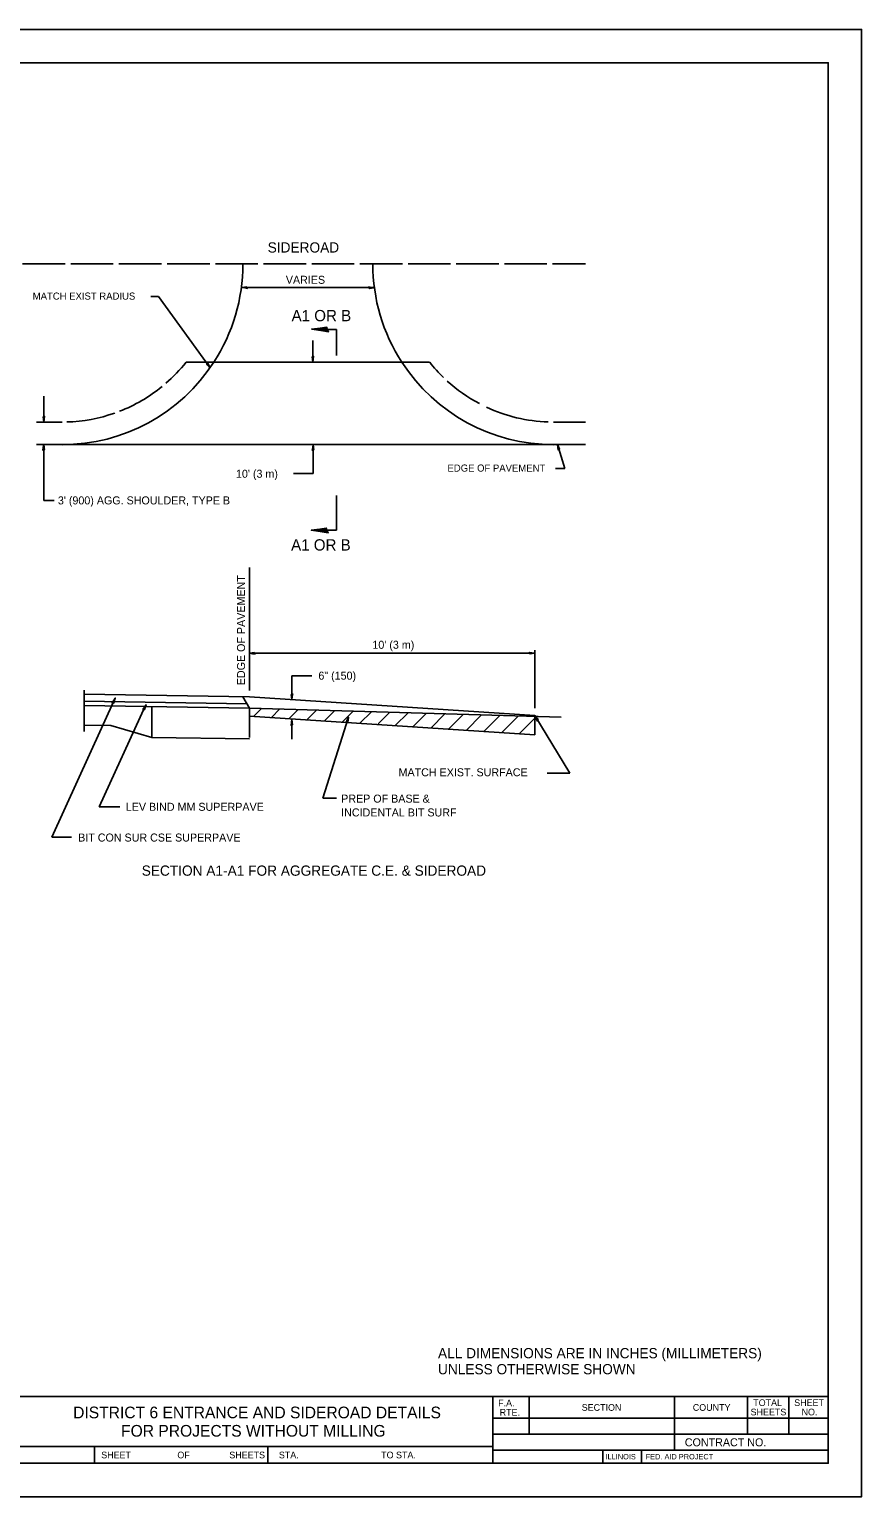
# Model space of a CAD drawing. Extents: x 90586 to 91266, y 69553 to 70139.
# Drawn here: x 91016.9 to 91266.4, y 69699.2 to 70139.2 of the extents above; entities that cross this region are included whole.
import ezdxf

# ---------------------------------------------------------------- set-up
doc = ezdxf.new("R2010")
doc.units = 0
for name, color, linetype in [('Design_EX_Roadway Dimensions', 7, 'Continuous'), ('Design_EX_Roadway Notes', 7, 'Continuous'), ('Design_PR_Aggregate Shoulder', 7, 'Continuous'), ('Design_PR_Bituminous Shoulder', 7, 'Continuous'), ('Design_PR_EOP', 7, 'Continuous'), ('Level 48', 7, 'Continuous'), ('ROW_EX ROW Line', 7, 'Continuous'), ('Sheets_50 Reference Boundary', 7, 'Continuous'), ('Sheets_General Details', 7, 'Continuous'), ('Sheets_Printer Plotting Border', 7, 'Continuous'), ('Topo_EOP', 7, 'Continuous')]:
    doc.layers.add(name, color=color, linetype=linetype)

msp = doc.modelspace()

# ---------------------------------------------------------------- linework, layer by layer
at = {"layer": 'Design_EX_Roadway Dimensions'}
for p, q in [((91120.33, 70061.77), (91080.45, 70061.77)), ((91109.02, 70049.22), (91104.57, 70049.22)), ((91109.02, 70049.22), (91109.02, 70041.37)), ((91101.85, 70039.44), (91101.85, 70045.89)), ((91021.21, 70021.44), (91021.21, 70029.2)), ((91021.21, 69997.92), (91021.21, 70014.67)), ((91101.97, 70006.04), (91101.97, 70014.67)), ((91101.97, 70006.04), (91096.04, 70006.04)), ((91024.35, 69997.92), (91021.21, 69997.92)), ((91109.02, 69999.4), (91109.02, 69988.98)), ((91109.02, 69988.98), (91104.57, 69988.98)), ((91082.88, 69940.97), (91082.88, 69977.8)), ((91082.88, 69952.11), (91168.48, 69952.11)), ((91168.48, 69935.6), (91168.48, 69953.02)), ((91095.61, 69945.36), (91101.61, 69945.36)), ((91095.61, 69938.22), (91095.61, 69945.36)), ((91095.61, 69926.36), (91095.61, 69932.23))]:
    msp.add_line(p, q, dxfattribs=at)
for points in [[(91082.12, 70061.75), (91082.07, 70061.98), (91081.42, 70061.88), (91080.57, 70061.77), (91081.47, 70061.65), (91082.26, 70061.51), (91082.12, 70061.75), (91082.05, 70061.9), (91081.14, 70061.77), (91082.14, 70061.59), (91081.99, 70061.79), (91081.57, 70061.76), (91081.98, 70061.7)], [(91118.79, 70061.71), (91118.84, 70061.48), (91119.5, 70061.58), (91120.34, 70061.69), (91119.44, 70061.82), (91118.65, 70061.95), (91118.79, 70061.71), (91118.86, 70061.56), (91119.78, 70061.69), (91118.77, 70061.87), (91118.92, 70061.67), (91119.34, 70061.7), (91118.94, 70061.76)], [(91106.21, 70049.23), (91106.05, 70049.92), (91104.09, 70049.62), (91101.55, 70049.3), (91104.25, 70048.93), (91106.63, 70048.51), (91106.21, 70049.23), (91106, 70049.69), (91103.25, 70049.29), (91106.26, 70048.77), (91105.81, 70049.36), (91104.55, 70049.28), (91105.77, 70049.09)], [(91101.87, 70040.99), (91101.64, 70040.94), (91101.74, 70040.28), (91101.85, 70039.44), (91101.97, 70040.34), (91102.11, 70041.13), (91101.87, 70040.99), (91101.72, 70040.92), (91101.85, 70040.01), (91102.02, 70041.01), (91101.83, 70040.86), (91101.85, 70040.44), (91101.92, 70040.84)], [(91021.24, 70022.99), (91021.01, 70022.94), (91021.1, 70022.29), (91021.21, 70021.44), (91021.34, 70022.34), (91021.48, 70023.13), (91021.24, 70022.99), (91021.08, 70022.93), (91021.21, 70022.01), (91021.39, 70023.01), (91021.19, 70022.86), (91021.22, 70022.44), (91021.28, 70022.85)], [(91021.19, 70013.11), (91021.42, 70013.17), (91021.32, 70013.82), (91021.21, 70014.67), (91021.09, 70013.77), (91020.95, 70012.97), (91021.19, 70013.11), (91021.35, 70013.18), (91021.21, 70014.1), (91021.04, 70013.1), (91021.24, 70013.25), (91021.21, 70013.67), (91021.15, 70013.26)], [(91101.95, 70013.11), (91102.18, 70013.17), (91102.08, 70013.82), (91101.97, 70014.67), (91101.85, 70013.77), (91101.71, 70012.97), (91101.95, 70013.11), (91102.1, 70013.18), (91101.97, 70014.1), (91101.79, 70013.1), (91101.99, 70013.25), (91101.96, 70013.67), (91101.9, 70013.26)], [(91106.09, 69988.96), (91105.93, 69989.65), (91103.96, 69989.35), (91101.43, 69989.02), (91104.13, 69988.65), (91106.51, 69988.24), (91106.09, 69988.96), (91105.88, 69989.42), (91103.13, 69989.02), (91106.14, 69988.49), (91105.69, 69989.09), (91104.43, 69989), (91105.64, 69988.82)], [(91084.43, 69952.09), (91084.38, 69952.32), (91083.72, 69952.22), (91082.88, 69952.11), (91083.78, 69951.99), (91084.57, 69951.85), (91084.43, 69952.09), (91084.36, 69952.24), (91083.45, 69952.11), (91084.45, 69951.93), (91084.3, 69952.13), (91083.88, 69952.1), (91084.29, 69952.04)], [(91166.92, 69952.13), (91166.97, 69951.9), (91167.63, 69952), (91168.48, 69952.11), (91167.57, 69952.23), (91166.78, 69952.37), (91166.92, 69952.13), (91166.99, 69951.98), (91167.91, 69952.11), (91166.9, 69952.29), (91167.05, 69952.09), (91167.47, 69952.12), (91167.07, 69952.18)], [(91095.63, 69939.77), (91095.4, 69939.72), (91095.5, 69939.06), (91095.61, 69938.22), (91095.73, 69939.12), (91095.87, 69939.91), (91095.63, 69939.77), (91095.48, 69939.7), (91095.61, 69938.78), (91095.78, 69939.79), (91095.59, 69939.64), (91095.61, 69939.22), (91095.67, 69939.62)], [(91095.58, 69930.67), (91095.82, 69930.72), (91095.71, 69931.38), (91095.61, 69932.23), (91095.48, 69931.32), (91095.34, 69930.53), (91095.58, 69930.67), (91095.74, 69930.74), (91095.6, 69931.66), (91095.43, 69930.66), (91095.63, 69930.8), (91095.6, 69931.23), (91095.54, 69930.82)]]:
    msp.add_lwpolyline(points, dxfattribs=at)
at = {"layer": 'Design_EX_Roadway Notes'}
for p, q in [((91053.33, 70059.13), (91055.61, 70059.13)), ((91055.61, 70059.13), (91071.1, 70037.74)), ((91177.46, 70007.51), (91175.23, 70014.75)), ((91174.64, 70007.51), (91177.46, 70007.51)), ((91023.67, 69897), (91042.66, 69938.66)), ((91037.81, 69906.04), (91051.68, 69936.47)), ((91104.88, 69908.62), (91112.59, 69932.92)), ((91178.97, 69916.12), (91168.48, 69933.4)), ((91172.17, 69916.12), (91178.97, 69916.12)), ((91104.88, 69908.62), (91109.01, 69908.62)), ((91037.81, 69906.04), (91044.03, 69906.04)), ((91023.67, 69897), (91029.56, 69897))]:
    msp.add_line(p, q, dxfattribs=at)
for points in [[(91070.2, 70039.01), (91070.04, 70038.84), (91070.51, 70038.36), (91071.1, 70037.74), (91070.67, 70038.55), (91070.32, 70039.27), (91070.2, 70039.01), (91070.12, 70038.87), (91070.76, 70038.2), (91070.32, 70039.12), (91070.24, 70038.88), (91070.51, 70038.56), (91070.32, 70038.92)], [(91175.66, 70013.26), (91175.87, 70013.38), (91175.58, 70013.97), (91175.23, 70014.75), (91175.38, 70013.85), (91175.48, 70013.05), (91175.66, 70013.26), (91175.79, 70013.37), (91175.4, 70014.21), (91175.52, 70013.2), (91175.67, 70013.4), (91175.52, 70013.79), (91175.58, 70013.38)], [(91041.99, 69937.26), (91042.23, 69937.21), (91042.41, 69937.85), (91042.66, 69938.66), (91042.17, 69937.89), (91041.72, 69937.23), (91041.99, 69937.26), (91042.16, 69937.26), (91042.42, 69938.15), (91041.85, 69937.31), (91042.09, 69937.36), (91042.24, 69937.75), (91042.01, 69937.41)], [(91051.23, 69935.28), (91051.46, 69935.24), (91051.64, 69935.88), (91051.89, 69936.69), (91051.4, 69935.92), (91050.95, 69935.26), (91051.23, 69935.28), (91051.39, 69935.28), (91051.65, 69936.17), (91051.08, 69935.33), (91051.32, 69935.39), (91051.47, 69935.78), (91051.24, 69935.44)], [(91112.1, 69931.45), (91112.33, 69931.43), (91112.44, 69932.09), (91112.59, 69932.92), (91112.2, 69932.1), (91111.83, 69931.39), (91112.1, 69931.45), (91112.26, 69931.47), (91112.42, 69932.38), (91111.94, 69931.48), (91112.18, 69931.56), (91112.28, 69931.97), (91112.1, 69931.6)], [(91169.26, 69932.06), (91169.43, 69932.23), (91169.01, 69932.74), (91168.48, 69933.4), (91168.84, 69932.57), (91169.13, 69931.82), (91169.26, 69932.06), (91169.36, 69932.2), (91168.77, 69932.92), (91169.14, 69931.97), (91169.23, 69932.2), (91168.99, 69932.54), (91169.15, 69932.17)]]:
    msp.add_lwpolyline(points, dxfattribs=at)
at = {"layer": 'Design_PR_Aggregate Shoulder'}
for p, q in [((91063.87, 70039.38), (91072.2, 70039.38)), ((91128.57, 70039.38), (91136.9, 70039.38)), ((91019.05, 70021.44), (91026.73, 70021.44)), ((91174.05, 70021.44), (91183.65, 70021.44)), ((91082.9, 69939.06), (91168.48, 69933.4)), ((91082.88, 69933.29), (91082.88, 69935.68)), ((91084.15, 69933.2), (91086.52, 69935.57)), ((91089.45, 69932.85), (91092.01, 69935.41)), ((91094.76, 69932.5), (91097.5, 69935.25)), ((91100.07, 69932.15), (91102.99, 69935.08)), ((91105.37, 69931.8), (91108.49, 69934.92)), ((91110.68, 69931.45), (91113.98, 69934.75)), ((91115.98, 69931.1), (91119.47, 69934.59)), ((91121.46, 69930.92), (91124.97, 69934.43)), ((91126.6, 69930.4), (91130.46, 69934.26)), ((91131.9, 69930.05), (91135.95, 69934.1)), ((91137.21, 69929.7), (91141.44, 69933.93)), ((91142.51, 69929.35), (91146.94, 69933.77)), ((91147.82, 69929), (91152.43, 69933.61)), ((91082.88, 69933.29), (91168.48, 69927.63)), ((91153.12, 69928.65), (91157.92, 69933.44)), ((91158.43, 69928.3), (91163.42, 69933.28)), ((91163.74, 69927.95), (91168.48, 69932.68)), ((91168.48, 69927.63), (91168.48, 69933.4))]:
    msp.add_line(p, q, dxfattribs=at)
for centre, start, end in [((91026.73, 70068.85), 310.9848, 321.5716), ((91174.05, 70068.85), 218.4284, 225.9394), ((91026.73, 70068.85), 291.2642, 309.1657), ((91174.05, 70068.85), 227.7682, 242.0502), ((91026.73, 70068.85), 271.6812, 289.4401), ((91174.05, 70068.85), 244.9251, 268.0587)]:
    msp.add_arc(centre, 47.41, start, end, dxfattribs=at)
at = {"layer": 'Design_PR_Bituminous Shoulder'}
msp.add_line((91128.57, 70039.38), (91072.2, 70039.38), dxfattribs=at)
for centre, start, end in [((91026.73, 70068.85), 270, 327.0547), ((91174.05, 70068.85), 212.9453, 270)]:
    msp.add_arc(centre, 54.19, start, end, dxfattribs=at)
at = {"layer": 'Design_PR_EOP'}
for p, q in [((91019.05, 70014.67), (91183.65, 70014.67)), ((91033.32, 69939.84), (91082.9, 69939.06)), ((91082.87, 69935.69), (91080.9, 69939.09)), ((91033.3, 69936.47), (91082.87, 69935.69)), ((91033.32, 69937.76), (91082.11, 69936.99))]:
    msp.add_line(p, q, dxfattribs=at)
at = {"layer": 'Level 48'}
msp.add_lwpolyline([(90586.41, 70139.2), (91266.41, 70139.2), (91266.41, 69699.2), (90586.41, 69699.2)], close=True, dxfattribs=at)
at = {"layer": 'ROW_EX ROW Line'}
for points in [[(91014.88, 70068.85), (91027.63, 70068.85)], [(91025.07, 70068.85), (91027.63, 70068.85)], [(91029.32, 70068.85), (91042.07, 70068.85)], [(91043.77, 70068.85), (91056.52, 70068.85)], [(91058.21, 70068.85), (91070.96, 70068.85)], [(91072.66, 70068.85), (91085.41, 70068.85)], [(91087.1, 70068.85), (91099.85, 70068.85)], [(91101.55, 70068.85), (91114.3, 70068.85)], [(91115.99, 70068.85), (91128.74, 70068.85)], [(91130.44, 70068.85), (91143.19, 70068.85)], [(91144.88, 70068.85), (91157.63, 70068.85)], [(91159.33, 70068.85), (91172.08, 70068.85)], [(91173.77, 70068.85), (91183.65, 70068.85)]]:
    msp.add_lwpolyline(points, dxfattribs=at)
at = {"layer": 'Sheets_50 Reference Boundary'}
msp.add_lwpolyline([(90626.41, 70129.2), (91256.41, 70129.2), (91256.41, 69729.2), (90626.41, 69729.2)], close=True, dxfattribs=at)
at = {"layer": 'Sheets_General Details'}
for p, q in [((91266.41, 70139.2), (90586.41, 70139.2)), ((91266.41, 69699.2), (91266.41, 70139.2)), ((91082.88, 69933.29), (91082.88, 69933.29)), ((91168.48, 69933.4), (91168.48, 69933.4)), ((90626.41, 69729.2), (91256.41, 69729.2)), ((91155.89, 69729.2), (91155.89, 69709.2)), ((91166.7, 69729.2), (91166.7, 69717.9)), ((91210.3, 69729.2), (91210.3, 69713.1)), ((91232.14, 69729.2), (91232.14, 69717.9)), ((91244.55, 69729.2), (91244.55, 69717.9)), ((91155.89, 69722.7), (91256.41, 69722.7)), ((91001.89, 69714.2), (91155.89, 69714.2)), ((91036.41, 69714.2), (91036.41, 69709.2)), ((91088.41, 69714.2), (91088.41, 69709.2)), ((91155.89, 69717.9), (91256.41, 69717.9)), ((91155.89, 69713.1), (91256.41, 69713.1)), ((91188.84, 69713.1), (91188.84, 69709.2)), ((91200.44, 69713.1), (91200.44, 69709.2)), ((91266.41, 69699.2), (90586.41, 69699.2))]:
    msp.add_line(p, q, dxfattribs=at)
msp.add_lwpolyline([(90626.41, 70129.2), (91256.41, 70129.2), (91256.41, 69709.2), (90626.41, 69709.2)], close=True, dxfattribs=at)
at = {"layer": 'Sheets_Printer Plotting Border'}
msp.add_lwpolyline([(90586.41, 69699.2), (91266.41, 69699.2), (91266.41, 70139.2), (90586.41, 70139.2)], close=True, dxfattribs=at)
at = {"layer": 'Topo_EOP'}
for p, q in [((91033.32, 69928.62), (91033.32, 69941)), ((91033.32, 69936.46), (91082.88, 69935.68)), ((91053.59, 69926.87), (91053.59, 69936.13)), ((91082.88, 69935.68), (91176.29, 69932.9)), ((91082.88, 69926.87), (91082.88, 69935.68)), ((91033.32, 69930.56), (91041.36, 69930.44)), ((91041.36, 69930.44), (91053.59, 69926.87)), ((91053.59, 69926.87), (91082.88, 69926.41))]:
    msp.add_line(p, q, dxfattribs=at)
for centre, start, end in [((91026.73, 70068.85), 327.0547, 0), ((91174.05, 70068.85), 180, 212.9453)]:
    msp.add_arc(centre, 54.19, start, end, dxfattribs=at)

# ---------------------------------------------------------------- texts
at = {"layer": 'Design_EX_Roadway Dimensions'}
for s, height, p in [('VARIES', 2.4, (91093.79, 70062.9)), ('A1 OR B', 3.387, (91095.51, 70051.67)), ("10' (3 m) ", 2.4, (91078.85, 70004.74)), ("3' (900) AGG. SHOULDER, TYPE B", 2.3999, (91025.46, 69996.75)), ('A1 OR B', 3.387, (91095.37, 69982.91)), ("10' (3 m) ", 2.4, (91119.74, 69953.46)), ('6" (150)', 2.4, (91103.55, 69944.2))]:
    msp.add_text(s, height=height, dxfattribs=at).set_placement(p)
msp.add_text('EDGE OF PAVEMENT', height=2.3999, rotation=90, dxfattribs=at).set_placement((91081.56, 69942.53))
at = {"layer": 'Design_EX_Roadway Notes'}
for s, height, p in [('SIDEROAD', 3.067, (91088.35, 70072.27)), ('MATCH EXIST RADIUS', 2.1333, (91017.91, 70058.15)), ('EDGE OF PAVEMENT', 2.1333, (91142.25, 70006.58)), ('MATCH EXIST. SURFACE', 2.3999, (91127.59, 69915.22)), ('LEV BIND MM SUPERPAVE', 2.3999, (91045.82, 69904.87)), ('PREP OF BASE & ', 2.3999, (91110.38, 69907.32)), ('INCIDENTAL BIT SURF', 2.3999, (91110.38, 69903.18)), ('BIT CON SUR CSE SUPERPAVE', 2.3999, (91031.53, 69895.65))]:
    msp.add_text(s, height=height, dxfattribs=at).set_placement(p)
at = {"layer": 'Sheets_General Details'}
for s, height, p in [('SECTION A1-A1 FOR AGGREGATE C.E. & SIDEROAD', 3.0666, (91050.59, 69885.4)), ('ALL DIMENSIONS ARE IN INCHES (MILLIMETERS)', 3.0666, (91139.41, 69740.7)), ('UNLESS OTHERWISE SHOWN', 3.0666, (91139.41, 69735.9)), ('F.A.  ', 2, (91157.44, 69726.3)), ('SECTION', 2, (91182.5, 69724.95)), ('COUNTY', 2, (91215.79, 69724.95)), ('TOTAL', 2, (91233.91, 69726.38)), ('SHEET', 2, (91246.2, 69726.38)), ('DISTRICT 6 ENTRANCE AND SIDEROAD DETAILS', 3.5, (91030.03, 69722.7)), ('RTE.', 2, (91157.9, 69723.5)), ('SHEETS', 2, (91233.12, 69723.58)), ('NO.', 2, (91248.4, 69723.58)), ('FOR PROJECTS WITHOUT MILLING', 3.5, (91044.4, 69717.2)), ('CONTRACT NO.      ', 2.4, (91213.4, 69714.3)), ('SHEET', 2, (91038.45, 69710.7)), ('OF', 2, (91061.27, 69710.7)), ('SHEETS', 2, (91076.85, 69710.7)), ('STA.', 2, (91091.71, 69710.7)), ('TO STA.', 2, (91122.37, 69710.7)), ('ILLINOIS', 1.6, (91189.62, 69710.39)), ('FED. AID PROJECT', 1.6, (91201.66, 69710.39))]:
    msp.add_text(s, height=height, dxfattribs=at).set_placement(p)

doc.saveas('drawing.dxf')
